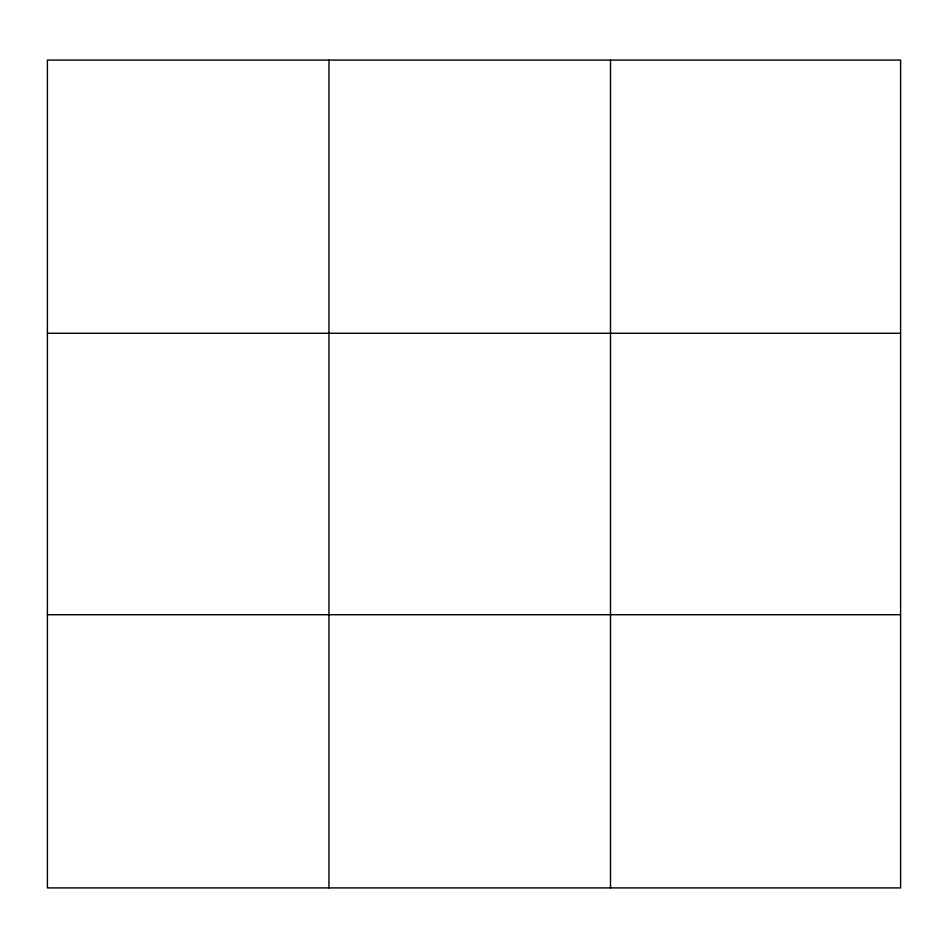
<?xml version="1.0" encoding="UTF-8"?>
<svg xmlns="http://www.w3.org/2000/svg" width="948" height="948" viewBox="0 0 948 948"><rect width="100%" height="100%" fill="white"/><g stroke="black" fill="none" stroke-linecap="round" stroke-linejoin="round"><path stroke-width="1.42" d="M328.956 887.909L328.956 60.091M610.512 887.909L610.512 60.091M47.4 333.269L900.6 333.269M47.4 614.731L900.6 614.731M900.6 796.853L900.6 887.909L47.4 887.909L47.4 60.091L900.6 60.091L900.6 796.853"/></g></svg>
